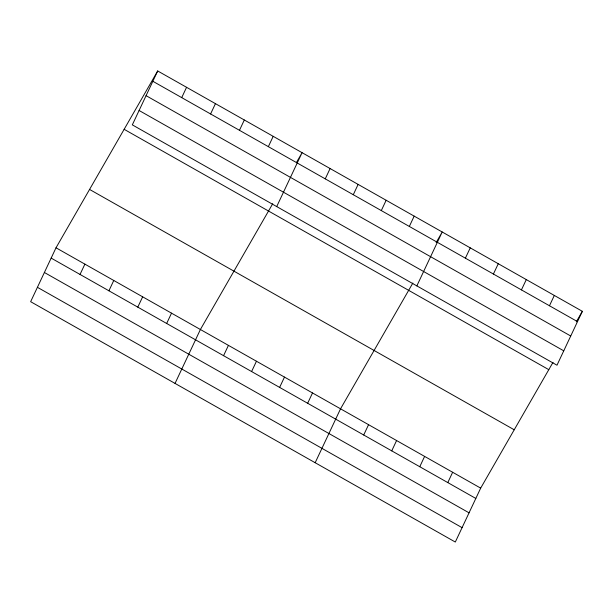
<?xml version="1.0" encoding="UTF-8"?>
<svg xmlns="http://www.w3.org/2000/svg" width="613" height="613" viewBox="0 0 613 613"><rect width="100%" height="100%" fill="white"/><g stroke="black" fill="none" stroke-linecap="round" stroke-linejoin="round"><path stroke-width="0.92" d="M157.694 70.962L132.324 124.868L556.987 365.21L582.35 311.312L157.694 70.962L56.013 247.79L30.65 301.688L455.306 542.038L480.676 488.132L552.987 362.367M80.035 274.448L84.893 264.134M181.716 97.62L186.567 87.307M108.915 290.792L113.765 280.478M210.588 113.964L215.447 103.651M137.795 307.136L142.645 296.822M239.468 130.308L244.319 119.995M166.667 323.472L171.525 313.159M268.348 146.653L273.199 136.339M175.034 383.409L200.397 329.503L272.716 203.738M276.708 206.581L302.079 152.683L296.485 162.407M223.569 355.686L228.427 345.372M325.25 178.858L330.101 168.544M251.598 371.547L256.456 361.233M353.28 194.719L358.13 184.406M279.628 387.408L284.478 377.095M381.301 210.581L386.159 200.267M307.657 403.27L312.507 392.956M409.331 226.45L414.189 216.128M315.174 462.723L340.537 408.817L412.855 283.053M416.848 285.896L442.211 231.998L436.157 242.533M363.708 434.992L368.566 424.679M465.39 258.173L470.24 247.859M391.738 450.861L396.588 440.548M493.411 274.034L498.269 263.72M419.767 466.723L424.617 456.409M521.441 289.895L526.299 279.582M447.789 482.584L452.647 472.271M549.47 305.757L554.321 295.443M576.289 321.848L582.35 311.312M152.836 81.276L577.5 321.626M146.07 95.659L570.726 336.008M139.097 110.486L563.753 350.828M124.14 129.312L548.796 369.662M89.567 189.44L514.223 429.782M56.013 247.79L480.676 488.132M51.163 258.104L475.818 498.446M44.389 272.486L469.052 512.828M37.416 287.305L462.079 527.655"/></g></svg>
